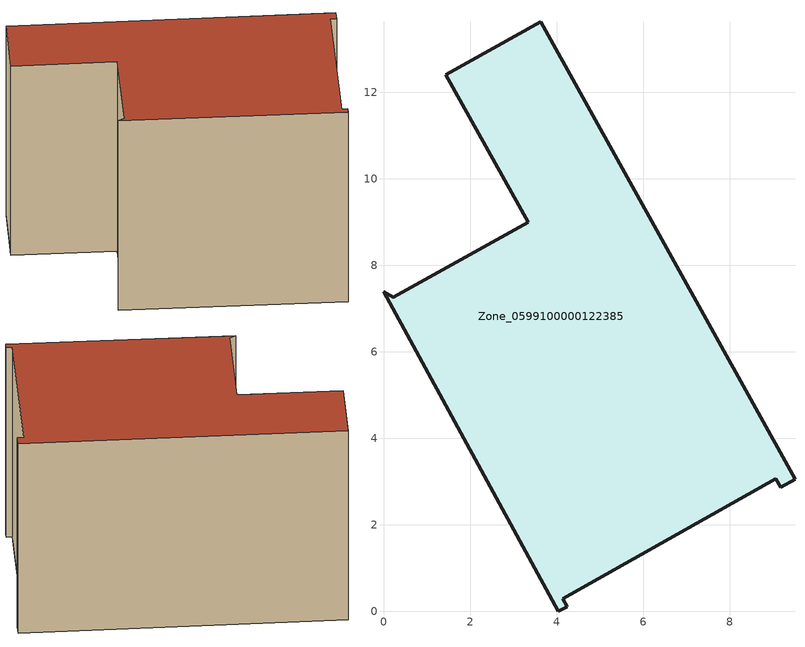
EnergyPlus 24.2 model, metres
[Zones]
Zone_0599100000122385
 floor ground (C_G): 3.63,13.63 9.51,3.06 9.18,2.87 9.07,3.07 4.14,0.3 4.24,0.11 4.04,0 0,7.39 0.23,7.26 3.34,9 1.44,12.41 z0
 wall outside (C_F): 4.04,0 4.24,0.11 4.14,0.3 9.07,3.07 9.18,2.87 9.51,3.06 3.63,13.63 1.44,12.41 3.34,9 0.23,7.26 0,7.39 4.04,0 z0:8.53
 roof outside (C_R): 3.34,9 0.23,7.26 0,7.39 4.04,0 4.24,0.11 4.14,0.3 9.07,3.07 9.18,2.87 9.51,3.06 3.63,13.63 1.44,12.41 z8.53
[BUILDING]
Pand.0599100000122385: North Axis=0; Terrain=City; Loads Convergence Tolerance Value=0.04; Temperature Convergence Tolerance Value=0.4; Solar Distribution=FullExterior; Maximum Number of Warmup Days=25; Minimum Number of Warmup Days=1
[Site:Location]
Rotterdam.The.Hague.AP_ZH_NLD Design_Conditions: Latitude=51.96; Longitude=4.45; Time Zone=1; Elevation=-4.5
[SITE:GROUNDTEMPERATURE:BUILDINGSURFACE]
18, 18, 18, 18, 18, 18, 18, 18, 18, 18, 18, 18
[MATERIAL] Thermal Absorptance=0.9; Solar Absorptance=0.7; Visible Absorptance=0.7
Name | Roughness | Thickness | Conductivity | Density | Specific Heat
G.TI.1965-1974 | MediumSmooth | 0.15 | 0.882353 | 540 | 1210
F.TI.1965-1974 | Rough | 0.3 | 0.697674 | 1920 | 840
R.TI.1965-1974 | MediumRough | 0.2 | 0.232558 | 1500 | 1000
[CONSTRUCTION]
C_G: G.TI.1965-1974
C_F: F.TI.1965-1974
C_R: R.TI.1965-1974
[ZONE]
Zone_0599100000122385: Type=1; Multiplier=1; Ceiling Height=Autocalculate; Volume=Autocalculate; Floor Area=autocalculate; Part of Total Floor Area=Yes
[ZONEINFILTRATION:DESIGNFLOWRATE]
Infil_Zone_0599100000122385: Zone or ZoneList or Space or SpaceList=Zone_0599100000122385; Schedule=AlwaysOn; Design Flow Rate Calculation Method=Flow/Area; Flow Rate per Floor Area=0.003; Constant Term Coefficient=1; Temperature Term Coefficient=0; Velocity Term Coefficient=0; Velocity Squared Term Coefficient=0
[HVACTEMPLATE:ZONE:IDEALLOADSAIRSYSTEM]
Zone_0599100000122385: Maximum Heating Supply Air Temperature=50; Minimum Cooling Supply Air Temperature=13; Maximum Heating Supply Air Humidity Ratio=0.0156; Minimum Cooling Supply Air Humidity Ratio=0.0077; Heating Limit=NoLimit; Cooling Limit=NoLimit; Dehumidification Control Type=ConstantSensibleHeatRatio; Cooling Sensible Heat Ratio=0.7; Dehumidification Setpoint=60; Humidification Control Type=None; Humidification Setpoint=30; Outdoor Air Method=None; Outdoor Air Flow Rate per Person=0.00944; Outdoor Air Flow Rate per Zone Floor Area=0; Outdoor Air Flow Rate per Zone=0; Demand Controlled Ventilation Type=None; Outdoor Air Economizer Type=NoEconomizer; Heat Recovery Type=None; Sensible Heat Recovery Effectiveness=0.7; Latent Heat Recovery Effectiveness=0.65
[ZONECONTROL:THERMOSTAT]
ThermostatControl_Zone_0599100000122385: Zone or ZoneList=Zone_0599100000122385; Control Type Schedule=DualSetpointControlType; Control 1=Thermostat_Zone_0599100000122385; Temperature Difference Between Cutout And Setpoint=0
[THERMOSTATSETPOINT:DUALSETPOINT]
Thermostat_Zone_0599100000122385: Heating Setpoint Temperature Schedule=HeatingSetpoint_Zone_0599100000122385; Cooling Setpoint Temperature Schedule=CoolingSetpoint_Zone_0599100000122385
[SCHEDULE:COMPACT]
HeatingSetpoint_Zone_0599100000122385: Through: 12/31, For: AllDays, Until: 24:00, 21
CoolingSetpoint_Zone_0599100000122385: Through: 12/31, For: AllDays, Until: 24:00, 24
DualSetpointControlType: Through: 12/31, For: AllDays, Until: 24:00, 4
AlwaysOn: Through: 12/31, For: AllDays, Until: 24:00, 1
